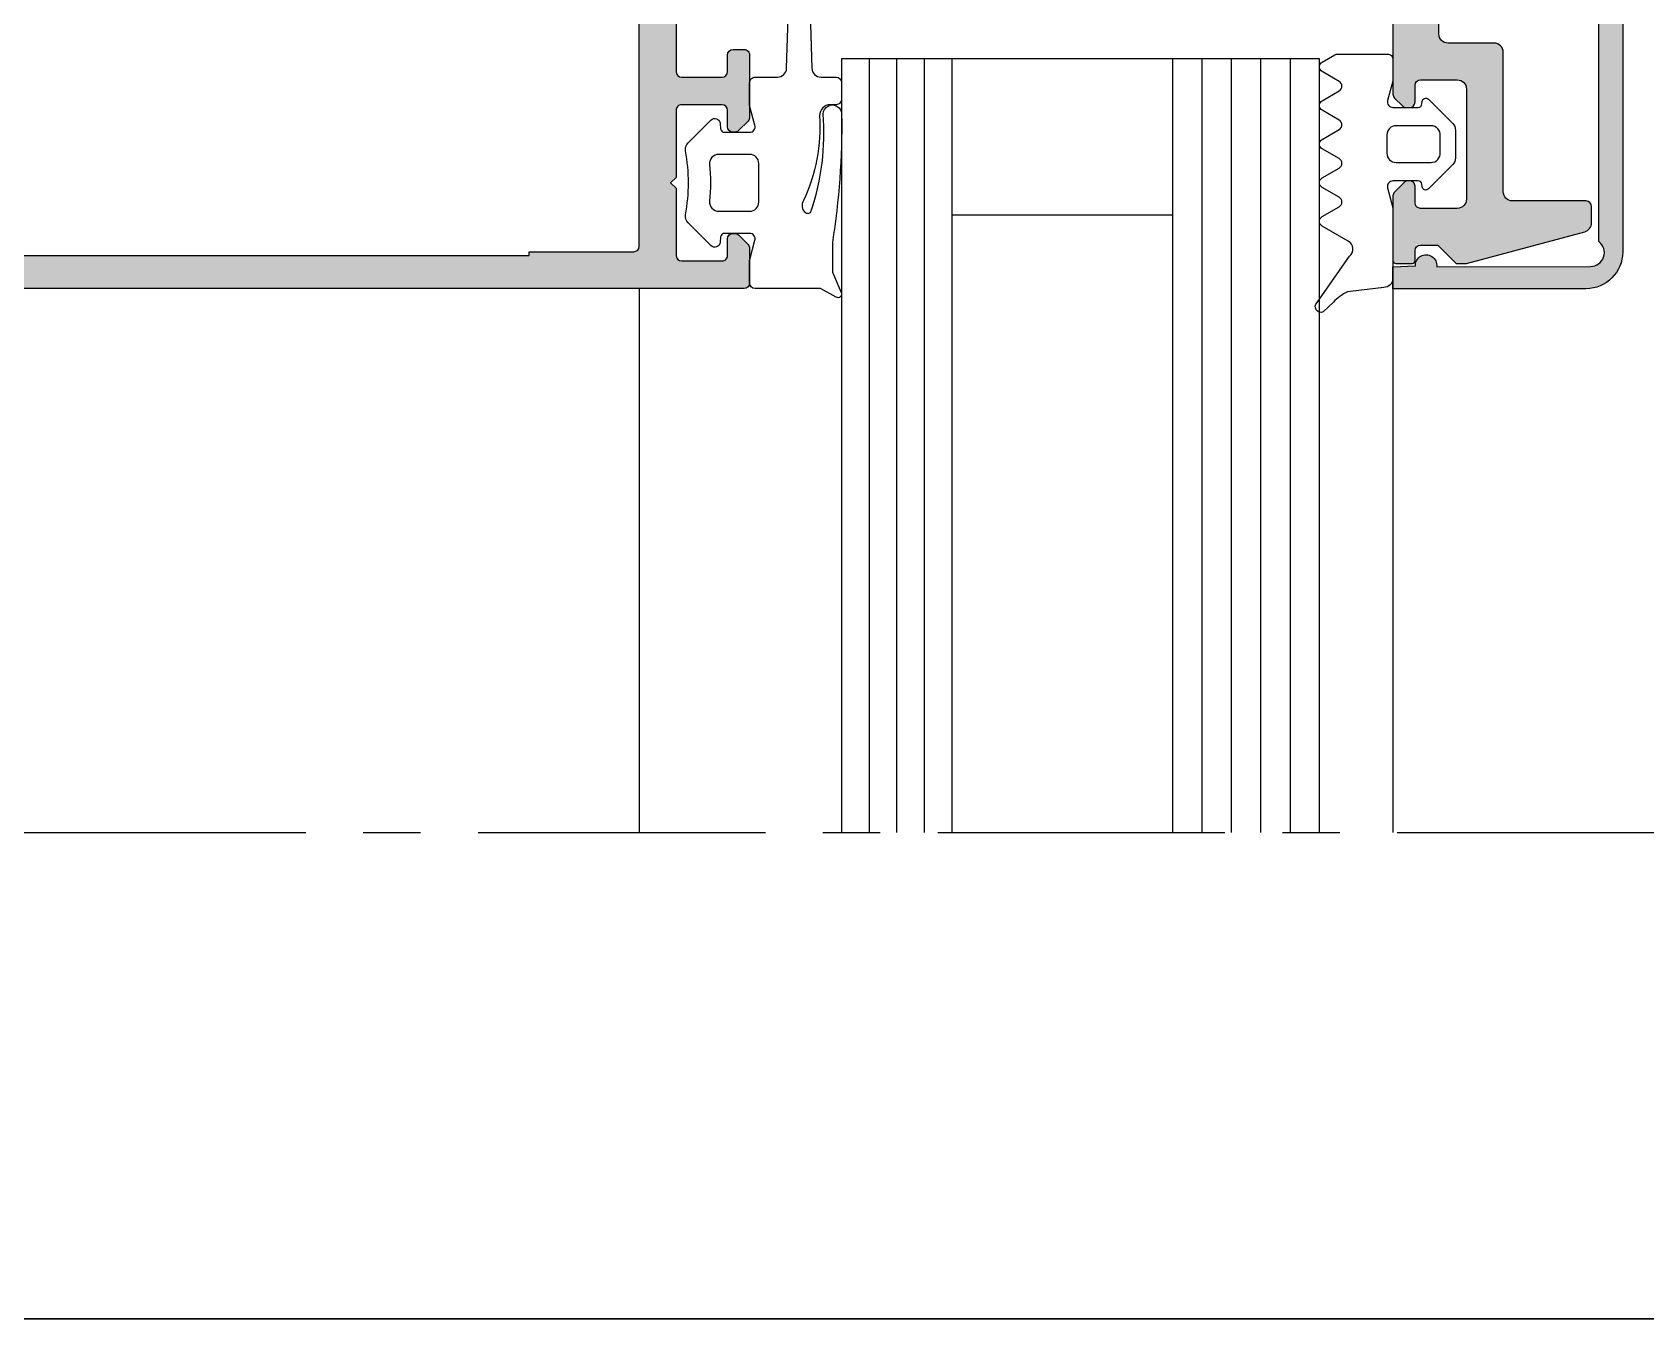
# Model space of a CAD drawing. Header units: millimetres. Extents: x -153 to 2280, y 0 to 724.
# Drawn here: x 347.97 to 391.85, y 397 to 431.99 of the extents above; entities that cross this region are included whole.
import ezdxf

# ---------------------------------------------------------------- set-up
doc = ezdxf.new("R2010")
doc.units = ezdxf.units.MM
doc.header["$LTSCALE"] = 0.025
doc.header["$MEASUREMENT"] = 0
doc.linetypes.add('CENTER', pattern=[2, 1.25, -0.25, 0.25, -0.25])
for name, color, linetype in [('ASSI', 1, 'CENTER'), ('FILL', 253, 'Continuous'), ('FINE', 7, 'Continuous'), ('GOMMA', 80, 'Continuous'), ('GROSSA', 8, 'Continuous'), ('MARCHIO', 7, 'Continuous'), ('QUOTE', 254, 'Continuous'), ('VETRO', 140, 'Continuous')]:
    doc.layers.add(name, color=color, linetype=linetype)

# ---------------------------------------------------------------- blocks, each defined once
blk = doc.blocks.new('k0855')
at = {"layer": 'GROSSA'}
blk.add_lwpolyline([(11.64999999999986, 0.8000000000004093, -0.4142135623730784), (11.14999999999986, 0.3000000000004093), (0.2999999999997272, 0.3000000000000682), (0, 0), (-0.3000000000001819, 0.3000000000000682), (-11.15000000000009, 0.2999999999997272, -0.4142135623731075), (-11.65000000000009, 0.7999999999997272), (-11.65000000000009, 3.300000000000637, 0.414213562373095), (-12.15000000000009, 3.800000000000637), (-19.75, 3.800000000000523, -0.414213562373095), (-20.25, 4.300000000000523), (-20.25, 8.300000000000523, 0.4142135623730795), (-20.55000000000018, 8.600000000000477), (-21.59774739507475, 8.600000000000477, 0.3394542588633896), (-21.88752514296152, 8.377645713531251), (-23.65000000000009, 1.800000000000523), (-23.65000000000009, 1.24487273393197), (-22.65000000000009, 0.2448727339319703), (-22.65000000000009, -0.6999999999995907, -0.4142135623731159), (-22.95000000000027, -0.9999999999995453), (-23.5, -0.9999999999995453, 0.414213562373109), (-23.65000000000009, -1.149999999999523), (-23.65000000000009, -2.049999999999272, 0.4142135623730534), (-23.5, -2.19999999999925), (-19.97426406871182, -2.199999999999363, 0.1989123673796788), (-19.76213203435577, -2.112132034355341), (-19.237867965644, -1.587867965643682, 0.1989123673796275), (-19.15000000000009, -1.37573593128775), (-19.15000000000009, -1.299999999999613, 0.4142135623731283), (-19.45000000000027, -0.9999999999995453), (-20.35000000000014, -0.9999999999995453, -0.414213562373095), (-20.65000000000009, -0.699999999999477), (-20.65000000000009, 1.300000000000637, -0.414213562373095), (-20.15000000000009, 1.800000000000637), (-14.15000000000009, 1.800000000000637, -0.414213562373095), (-13.65000000000009, 1.300000000000637), (-13.65000000000009, -0.699999999999477, -0.414213562373095), (-13.95000000000005, -0.9999999999995453), (-14.85000000000014, -0.9999999999995453, 0.414213562373095), (-15.15000000000009, -1.2999999999995), (-15.15000000000009, -1.475735931287431, 0.1989123673796724), (-15.06213203435618, -1.687867965643477), (-14.63786796564318, -2.112132034356478, 0.1989123673796574), (-14.42573593128691, -2.200000000000387), (14.42573593128782, -2.199999999999363, 0.1989123673796421), (14.63786796564386, -2.112132034355341), (15.06213203435573, -1.687867965643477, 0.1989123673796492), (15.14999999999964, -1.475735931287431), (15.14999999999964, -1.2999999999995, 0.4142135623731088), (14.84999999999991, -0.9999999999995453), (13.94999999999982, -0.9999999999995453, -0.414213562373095), (13.64999999999986, -0.699999999999477), (13.64999999999986, 1.300000000000637, -0.414213562373095), (14.14999999999986, 1.800000000000637), (20.13763493782221, 1.800000000000637, -0.414213562373095), (20.63763493782221, 1.300000000000637), (20.63763493782221, -0.699999999999477, -0.414213562373095), (20.33763493782226, -0.9999999999995453), (19.43763493782217, -0.9999999999995453, 0.4142135623731283), (19.13763493782221, -1.299999999999613), (19.13763493782221, -1.37573593128775, 0.198912367379612), (19.22550290346635, -1.587867965643682), (19.74976697217789, -2.112132034355341, 0.1989123673796789), (19.96189900653394, -2.199999999999363), (23.48763493782212, -2.19999999999925, 0.4142135623730674), (23.63763493782221, -2.049999999999272), (23.63763493782221, -1.149999999999523, 0.4142135623731507), (23.48763493782235, -0.9999999999995453), (22.93763493782217, -0.9999999999995453, -0.414213562373095), (22.63763493782221, -0.6999999999995907), (22.63763493782221, 0.2448727339319703), (23.63763493782221, 1.24487273393197), (23.63763493782221, 1.800000000000523), (21.91487984844571, 8.229409522551805, 0.3394542588633856), (21.43191693530116, 8.600000000000477), (20.53763493782208, 8.600000000000477, 0.4142135623730811), (20.23763493782235, 8.300000000000523), (20.23763493782212, 4.300000000000523, -0.414213562373095), (19.73763493782212, 3.800000000000523), (12.14999999999986, 3.800000000000637, 0.414213562373095), (11.64999999999986, 3.300000000000637)], format="xyb", close=True, dxfattribs=at)

msp = doc.modelspace()

# ---------------------------------------------------------------- hatches: boundary and pattern name
at = {"layer": 'FILL'}
h = msp.add_hatch(color=256, dxfattribs=at)
edge = h.paths.add_edge_path()
edge.add_arc((374.3261875580535, 440.1164041802409), 0.154869648702657, 1.8557980822254194, 88.26417584623982, ccw=False)
edge.add_line((374.4809759771164, 440.1214194981079), (374.4809759771163, 439.5335515324644))
edge.add_arc((374.3309759771161, 439.5335515324644), 0.150000000000162, 315.0000000000269, 359.99999999998914, ccw=False)
edge.add_line((374.4370419942943, 439.4274855152863), (374.1749099599384, 439.1653534809303))
edge.add_arc((374.0528509771163, 439.2874124637524), 0.1726174689163757, 185.3160638226741, 315.0000000000075, ccw=False)
edge.add_line((373.8809759771163, 439.2714194981083), (373.8809759771163, 439.5214194981083))
edge.add_arc((373.7309759771164, 439.5214194981085), 0.1499999999999888, 359.9999999999783, 449.9999999999956)
edge.add_line((373.7309759771164, 439.6714194981084), (373.2465313270629, 439.6714194981084))
edge.add_arc((373.2465313270629, 439.5214194981084), 0.1500000000000057, 90.00000000000881, 150.0000000000181)
edge.add_line((373.1166275164952, 439.5964194981084), (372.5104097338461, 438.5464194981084))
edge.add_line((372.5104097338461, 438.5464194981084), (372.3805059232785, 438.4714194981084))
edge.add_line((372.3805059232784, 438.4714194981084), (372.3330512953324, 438.4714194981084))
edge.add_line((372.3330512953324, 438.4714194981084), (372.1830512953325, 438.6214194981084))
edge.add_line((372.1830512953325, 438.6214194981085), (372.0330512953324, 438.4714194981084))
edge.add_line((372.0330512953324, 438.4714194981084), (371.5359759771164, 438.4714194981084))
edge.add_line((371.5359759771164, 438.4714194981084), (371.3859759771165, 438.6214194981084))
edge.add_line((371.3859759771165, 438.6214194981085), (371.2359759771164, 438.4714194981084))
edge.add_line((371.2359759771164, 438.4714194981084), (370.7409759771164, 438.4714194981084))
edge.add_line((370.7409759771164, 438.4714194981084), (370.5909759771163, 438.6214194981084))
edge.add_line((370.5909759771164, 438.6214194981085), (370.4409759771164, 438.4714194981084))
edge.add_line((370.4409759771164, 438.4714194981084), (369.9459759771164, 438.4714194981084))
edge.add_line((369.9459759771164, 438.4714194981084), (369.7959759771164, 438.6214194981084))
edge.add_line((369.7959759771164, 438.6214194981084), (369.6459759771164, 438.4714194981084))
edge.add_line((369.6459759771163, 438.4714194981084), (369.1509759771163, 438.4714194981084))
edge.add_line((369.1509759771163, 438.4714194981084), (369.0009759771164, 438.6214194981084))
edge.add_line((369.0009759771164, 438.6214194981085), (368.8509759771163, 438.4714194981084))
edge.add_line((368.8509759771164, 438.4714194981084), (368.3559759771164, 438.4714194981084))
edge.add_line((368.3559759771164, 438.4714194981084), (368.2059759771164, 438.6214194981084))
edge.add_line((368.2059759771164, 438.6214194981085), (368.0559759771164, 438.4714194981084))
edge.add_line((368.0559759771164, 438.4714194981084), (367.5609759771164, 438.4714194981084))
edge.add_line((367.5609759771164, 438.4714194981084), (367.4109759771164, 438.6214194981084))
edge.add_line((367.4109759771163, 438.6214194981084), (367.2609759771163, 438.4714194981084))
edge.add_line((367.2609759771163, 438.4714194981084), (366.7659759771163, 438.4714194981084))
edge.add_line((366.7659759771163, 438.4714194981084), (366.6159759771163, 438.6214194981084))
edge.add_line((366.6159759771164, 438.6214194981085), (366.4653537566511, 438.4707972776432))
edge.add_arc((366.4312706388536, 437.5211083878758), 0.9503002926792825, 87.94461000808217, 272.0553899919109)
edge.add_line((366.465353756651, 436.5714194981084), (366.8634759771164, 436.5714194981084))
edge.add_line((366.8634759771163, 436.5714194981084), (367.0134759771163, 436.4214194981084))
edge.add_line((367.0134759771164, 436.4214194981084), (367.1634759771164, 436.5714194981084))
edge.add_line((367.1634759771164, 436.5714194981084), (367.6584759771164, 436.5714194981084))
edge.add_line((367.6584759771164, 436.5714194981084), (367.8084759771164, 436.4214194981084))
edge.add_line((367.8084759771164, 436.4214194981084), (367.9584759771164, 436.5714194981084))
edge.add_line((367.9584759771163, 436.5714194981084), (368.4534759771163, 436.5714194981084))
edge.add_line((368.4534759771163, 436.5714194981084), (368.6034759771163, 436.4214194981084))
edge.add_line((368.6034759771163, 436.4214194981084), (368.7534759771164, 436.5714194981084))
edge.add_line((368.7534759771164, 436.5714194981084), (369.2484759771164, 436.5714194981084))
edge.add_line((369.2484759771164, 436.5714194981084), (369.3984759771164, 436.4214194981084))
edge.add_line((369.3984759771164, 436.4214194981084), (369.5484759771164, 436.5714194981084))
edge.add_line((369.5484759771164, 436.5714194981084), (370.0434759771163, 436.5714194981084))
edge.add_line((370.0434759771164, 436.5714194981084), (370.1934759771163, 436.4214194981084))
edge.add_line((370.1934759771163, 436.4214194981083), (370.3434759771164, 436.5714194981084))
edge.add_line((370.3434759771164, 436.5714194981084), (370.8384759771164, 436.5714194981084))
edge.add_line((370.8384759771164, 436.5714194981084), (370.9884759771164, 436.4214194981084))
edge.add_line((370.9884759771163, 436.4214194981084), (371.1384759771163, 436.5714194981084))
edge.add_line((371.1384759771164, 436.5714194981084), (371.6334759771164, 436.5714194981084))
edge.add_line((371.6334759771164, 436.5714194981084), (371.7834759771165, 436.4214194981084))
edge.add_line((371.7834759771165, 436.4214194981083), (371.9334759771164, 436.5714194981084))
edge.add_line((371.9334759771164, 436.5714194981084), (372.3805059232784, 436.5714194981084))
edge.add_arc((372.3805059232785, 436.4214194981084), 0.1500000000000057, 30.00000000003098, 90.00000000001421, ccw=False)
edge.add_line((372.5104097338461, 436.4964194981085), (373.1166275164953, 435.4464194981084))
edge.add_arc((373.2465313270628, 435.5214194981083), 0.1499999999998684, 209.9999999999989, 270.0000000000441)
edge.add_line((373.2465313270629, 435.3714194981085), (373.7309759771164, 435.3714194981085))
edge.add_arc((373.7309759771163, 435.5214194981085), 0.1500000000000057, 270.0000000000109, 360.0000000000109)
edge.add_line((373.8809759771163, 435.5214194981085), (373.8809759771163, 435.7714194981085))
edge.add_arc((374.0533309661686, 435.7540963694433), 0.1732233616980194, 45.42337010285712, 174.2605660744401, ccw=False)
edge.add_line((374.1749099599384, 435.8774855152865), (374.4370419942943, 435.6153534809305))
edge.add_arc((374.3309759771162, 435.5092874637525), 0.1500000000001247, 2.1714186004828662e-11, 44.99999999997442, ccw=False)
edge.add_line((374.4809759771163, 435.5092874637526), (374.4809759771163, 434.9214194981085))
edge.add_arc((374.3306645558251, 434.9214194981201), 0.1503114212912022, 270.1165613831408, 359.99999999556894, ccw=False)
edge.add_line((374.3309703461509, 434.7711083878759), (372.1292825096872, 434.771108387876))
edge.add_arc((372.1292825096872, 434.921108387876), 0.1499999999999773, 180, 270.00000000000273, ccw=False)
edge.add_arc((371.8292825096872, 434.9211083878758), 0.1500000000000341, 2.171258662545267e-11, 90.0000000000217)
edge.add_line((371.8292825096871, 435.0711083878759), (370.4292825096871, 435.0711083878759))
edge.add_arc((370.4292825096871, 434.921108387876), 0.1499999999999773, 90, 180)
edge.add_arc((370.1292825096872, 434.921108387876), 0.1499999999999702, -90.00000000000267, 0, ccw=False)
edge.add_line((370.1292825096872, 434.771108387876), (368.7292825096871, 434.771108387876))
edge.add_arc((368.7292825096871, 434.921108387876), 0.1499999999999773, 180, 269.99999999999727, ccw=False)
edge.add_arc((368.4292825096871, 434.921108387876), 0.1499999999999773, 0, 90)
edge.add_line((368.4292825096871, 435.0711083878759), (367.0309703461742, 435.0711083878759))
edge.add_arc((367.0309703461742, 434.921108387876), 0.1499999999999773, 90, 180)
edge.add_arc((366.7309703461742, 434.921108387876), 0.1499999999999844, -89.99999999999733, 0, ccw=False)
edge.add_line((366.7309703461742, 434.771108387876), (365.6309703461741, 434.771108387876))
edge.add_arc((365.6309703461741, 434.621108387876), 0.1499999999999773, 89.99999999999865, 180)
edge.add_line((365.4809703461741, 434.621108387876), (365.4809703461741, 430.9211083878758))
edge.add_arc((365.6309703461741, 430.9211083878758), 0.1499999999999702, 180, 270.0000000000027)
edge.add_line((365.6309703461741, 430.7711083878759), (366.7309703461742, 430.7711083878759))
edge.add_arc((366.7309703461742, 430.9211083878758), 0.1500000000000057, 270.0000000000081, 359.9999999999891)
edge.add_line((366.8809703461742, 430.9211083878758), (366.8809703461742, 431.3711083878759))
edge.add_arc((367.0309703461742, 431.3711083878759), 0.1499999999999844, 90.00000000000279, 180, ccw=False)
edge.add_line((367.0309703461742, 431.5211083878759), (367.3309703461741, 431.521108387876))
edge.add_arc((367.3309703461741, 431.3711083878759), 0.1500000000000057, -3.26281224261038e-11, 89.99999999998653, ccw=False)
edge.add_line((367.4809703461741, 431.3711083878759), (367.4809703461741, 429.6832404222318))
edge.add_arc((367.330970346174, 429.6832404222318), 0.1500000000000838, 314.9999999999827, 359.9999999999783, ccw=False)
edge.add_line((367.437036363352, 429.5771744050538), (367.1749043289961, 429.3150423706979))
edge.add_arc((367.0688383118181, 429.4211083878758), 0.1499999999999495, 270.00000000003934, 315.0000000000355, ccw=False)
edge.add_line((367.0688383118182, 429.2711083878759), (367.0309703461742, 429.2711083878759))
edge.add_arc((367.0309703461742, 429.4211083878758), 0.1499999999999773, 180, 270.00000000000273, ccw=False)
edge.add_line((366.8809703461742, 429.4211083878758), (366.8809703461742, 429.8711083878759))
edge.add_arc((366.7309703461742, 429.8711083878758), 0.1500000000000412, 2.171258662545164e-11, 90.00000000001899)
edge.add_line((366.7309703461741, 430.0211083878759), (365.6309703461741, 430.021108387876))
edge.add_arc((365.6309703461741, 429.8711083878759), 0.1500000000000341, 90.00000000001629, 180.0000000000217)
edge.add_line((365.4809703461741, 429.8711083878759), (365.4809703461741, 428.0453211909951))
edge.add_line((365.4809703461741, 428.0453211909951), (365.3309703461741, 427.8961083878759))
edge.add_line((365.3309703461741, 427.8961083878759), (365.4809703461741, 427.7468955847568))
edge.add_line((365.4809703461741, 427.7468955847568), (365.4809703461741, 425.9211083878758))
edge.add_arc((365.6309703461741, 425.9211083878758), 0.1499999999999631, 180, 270.0000000000054)
edge.add_line((365.6309703461741, 425.7711083878759), (366.7309703461741, 425.7711083878759))
edge.add_arc((366.7309703461742, 425.9211083878758), 0.1500000000000341, 269.9999999999729, 359.9999999999783)
edge.add_line((366.8809703461742, 425.9211083878758), (366.8809703461741, 426.3711083878759))
edge.add_arc((367.0309703461742, 426.3711083878758), 0.1500000000000412, 89.99999999998101, 179.9999999999783, ccw=False)
edge.add_line((367.0309703461742, 426.5211083878759), (367.0688383118182, 426.5211083878759))
edge.add_arc((367.0688383118182, 426.3711083878759), 0.1499999999999204, 44.999999999959186, 89.99999999996407, ccw=False)
edge.add_line((367.1749043289961, 426.4771744050538), (367.437036363352, 426.2150423706979))
edge.add_arc((367.330970346174, 426.1089763535198), 0.1500000000000964, 2.1714186004828662e-11, 45.000000000015916, ccw=False)
edge.add_line((367.4809703461741, 426.1089763535199), (367.4809703461741, 425.1711083878758))
edge.add_arc((367.3309703461741, 425.1711083878758), 0.1499999999999702, -90.00000000000267, 0, ccw=False)
edge.add_line((367.3309703461741, 425.0211083878759), (312.9809703461741, 425.0211083878759))
edge.add_arc((312.9809703461741, 425.5211083878759), 0.5, 180, 270, ccw=False)
edge.add_line((312.4809703461741, 425.5211083878759), (312.4809703461741, 449.5211083878759))
edge.add_arc((312.9809703461741, 449.5211083878759), 0.5, 90, 180, ccw=False)
edge.add_line((312.9809703461741, 450.0211083878759), (367.3309703461741, 450.0211083878759))
edge.add_arc((367.3309703461741, 449.8711083878759), 0.1499999999999773, 0, 90.00000000000279, ccw=False)
edge.add_line((367.4809703461741, 449.8711083878759), (367.4809703461741, 448.9332404222318))
edge.add_arc((367.3309703461742, 448.9332404222318), 0.149999999999892, -44.999999999984595, 1.0913936421275139e-11, ccw=False)
edge.add_line((367.4370363633521, 448.8271744050539), (367.1749043289961, 448.5650423706979))
edge.add_arc((367.0688383118182, 448.6711083878757), 0.1499999999999231, 270.0000000000359, 315.00000000004076, ccw=False)
edge.add_line((367.0688383118182, 448.5211083878759), (367.0309703461742, 448.5211083878759))
edge.add_arc((367.0309703461742, 448.6711083878758), 0.1499999999999773, 180, 270.0000000000054, ccw=False)
edge.add_line((366.8809703461742, 448.6711083878758), (366.8809703461742, 449.1211083878759))
edge.add_arc((366.7309703461742, 449.1211083878758), 0.150000000000027, 2.17125866254537e-11, 90.00000000002443)
edge.add_line((366.7309703461741, 449.2711083878759), (365.6309703461741, 449.2711083878759))
edge.add_arc((365.6309703461741, 449.1211083878759), 0.1499999999999773, 89.99999999999457, 180)
edge.add_line((365.4809703461741, 449.1211083878759), (365.4809703461741, 447.2953211909951))
edge.add_line((365.4809703461741, 447.2953211909951), (365.3309703461741, 447.1461083878759))
edge.add_line((365.3309703461741, 447.1461083878759), (365.4809703461741, 446.9968955847567))
edge.add_line((365.4809703461741, 446.9968955847567), (365.4809703461741, 445.1711083878758))
edge.add_arc((365.6309703461741, 445.1711083878758), 0.1499999999999631, 180, 270.0000000000054)
edge.add_line((365.6309703461741, 445.0211083878759), (366.7309703461741, 445.021108387876))
edge.add_arc((366.7309703461742, 445.171108387876), 0.1500000000000341, 269.999999999981, 359.9999999999783)
edge.add_line((366.8809703461742, 445.171108387876), (366.8809703461742, 445.6211083878759))
edge.add_arc((367.0309703461742, 445.6211083878759), 0.1499999999999631, 89.9999999999946, 180, ccw=False)
edge.add_line((367.0309703461742, 445.7711083878759), (367.0688383118182, 445.7711083878759))
edge.add_arc((367.0688383118183, 445.6211083878759), 0.149999999999892, 45.000000000017224, 90.00000000001359, ccw=False)
edge.add_line((367.1749043289961, 445.7271744050539), (367.4370363633521, 445.465042370698))
edge.add_arc((367.3309703461741, 445.3589763535201), 0.1499999999999897, -4.3428372009657323e-11, 44.99999999996447, ccw=False)
edge.add_line((367.4809703461741, 445.35897635352), (367.4809703461741, 443.6711083878758))
edge.add_arc((367.3309703461741, 443.6711083878758), 0.1499999999999702, -90.00000000000267, 0, ccw=False)
edge.add_line((367.3309703461741, 443.5211083878759), (367.0309703461741, 443.521108387876))
edge.add_arc((367.0309703461741, 443.6711083878758), 0.1499999999999204, 180.0000000000217, 270.00000000002166, ccw=False)
edge.add_line((366.8809703461741, 443.6711083878758), (366.8809703461741, 444.121108387876))
edge.add_arc((366.7309703461741, 444.121108387876), 0.1499999999999702, 0, 90.00000000000271)
edge.add_line((366.7309703461741, 444.271108387876), (365.6309703461741, 444.271108387876))
edge.add_arc((365.6309703461741, 444.121108387876), 0.1499999999999773, 89.99999999999729, 180)
edge.add_line((365.4809703461741, 444.121108387876), (365.4809703461741, 440.4211083878758))
edge.add_arc((365.6309703461741, 440.4211083878758), 0.1499999999999808, 180, 269.9999999999987)
edge.add_line((365.6309703461741, 440.2711083878759), (366.7309703461742, 440.2711083878758))
edge.add_arc((366.7309703461742, 440.1211083878758), 0.1499999999999773, 0, 90.00000000000279, ccw=False)
edge.add_arc((367.0309703461742, 440.1211083878758), 0.1499999999999773, 180, 270)
edge.add_line((367.0309703461742, 439.9711083878758), (368.4292825096871, 439.9711083878758))
edge.add_arc((368.4292825096871, 440.1211083878758), 0.1499999999999773, 270.0000000000027, 360)
edge.add_arc((368.7292825096871, 440.1211083878758), 0.1499999999999773, 90, 180, ccw=False)
edge.add_line((368.7292825096871, 440.2711083878758), (370.1292825096872, 440.2711083878758))
edge.add_arc((370.1292825096872, 440.1211083878758), 0.1499999999999773, 0, 90.00000000000279, ccw=False)
edge.add_arc((370.4292825096871, 440.1211083878758), 0.1499999999999773, 180, 270)
edge.add_line((370.4292825096871, 439.9711083878758), (371.8292825096871, 439.9711083878758))
edge.add_arc((371.8292825096872, 440.1211083878758), 0.1500000000000341, 269.999999999981, 359.9999999999783)
edge.add_arc((372.1292825096872, 440.1211083878758), 0.1499999999999702, 89.99999999999733, 180, ccw=False)
edge.add_line((372.1292825096872, 440.2711083878758), (374.3308787474877, 440.2711083878758))
edge.add_line((374.3308787474878, 440.2711083878758), (374.3308787474896, 440.2712027617297))
edge = h.paths.add_edge_path(flags=16)
edge.add_line((313.6309703461741, 426.0211083878759), (315.0809703461741, 426.0211083878759))
edge.add_arc((315.0809703461741, 426.1711083878758), 0.1499999999999773, 270.0000000000054, 360)
edge.add_line((315.230970346174, 426.1711083878758), (315.230970346174, 427.3711083878758))
edge.add_arc((315.3809703461741, 427.3711083878759), 0.1500000000000199, 89.9999999999946, 180, ccw=False)
edge.add_line((315.3809703461741, 427.5211083878759), (315.8309703461741, 427.5211083878759))
edge.add_arc((315.8309703461741, 427.3711083878759), 0.1500000000000341, 0, 90.0000000000054, ccw=False)
edge.add_line((315.9809703461741, 427.3711083878759), (315.9809703461741, 426.1711083878759))
edge.add_arc((316.1309703461741, 426.1711083878758), 0.1500000000000341, 180, 270)
edge.add_line((316.1309703461741, 426.0211083878759), (318.9809703461741, 426.0211083878759))
edge.add_line((318.9809703461741, 426.0211083878759), (318.9809703461741, 425.9211083878758))
edge.add_line((318.9809703461741, 425.9211083878758), (338.7309703461742, 425.9211083878758))
edge.add_line((338.7309703461742, 425.9211083878758), (338.7309703461741, 426.0211083878758))
edge.add_line((338.7309703461741, 426.0211083878759), (341.7309703461741, 426.0211083878758))
edge.add_line((341.7309703461741, 426.0211083878758), (341.7309703461741, 425.9211083878758))
edge.add_line((341.7309703461741, 425.9211083878758), (361.4809703461741, 425.9211083878758))
edge.add_line((361.4809703461741, 425.9211083878758), (361.4809703461742, 426.0211083878759))
edge.add_line((361.4809703461742, 426.0211083878759), (364.3309703461741, 426.0211083878759))
edge.add_arc((364.3309703461741, 426.1711083878758), 0.1499999999999773, 270, 360)
edge.add_line((364.4809703461741, 426.1711083878758), (364.4809703461742, 448.8711083878759))
edge.add_arc((364.3309703461741, 448.8711083878758), 0.1500000000000057, 1.085629331272839e-11, 90.00000000001086)
edge.add_line((364.3309703461741, 449.0211083878759), (361.4809703461742, 449.0211083878759))
edge.add_line((361.4809703461742, 449.0211083878759), (361.4809703461741, 449.1211083878759))
edge.add_line((361.4809703461741, 449.1211083878759), (341.7309703461741, 449.1211083878759))
edge.add_line((341.7309703461741, 449.1211083878759), (341.7309703461741, 449.0211083878759))
edge.add_line((341.7309703461741, 449.0211083878759), (338.7309703461741, 449.0211083878758))
edge.add_line((338.7309703461741, 449.0211083878759), (338.7309703461742, 449.1211083878759))
edge.add_line((338.7309703461742, 449.1211083878759), (318.9809703461741, 449.1211083878759))
edge.add_line((318.9809703461741, 449.1211083878759), (318.9809703461741, 449.0211083878759))
edge.add_line((318.9809703461741, 449.0211083878759), (316.1309703461741, 449.0211083878759))
edge.add_arc((316.1309703461741, 448.8711083878758), 0.1500000000000057, 89.99999999998914, 179.9999999999891)
edge.add_line((315.9809703461741, 448.8711083878759), (315.9809703461741, 447.6711083878758))
edge.add_arc((315.8309703461741, 447.6711083878758), 0.1499999999999915, -89.99999999999471, 1.0913936421275139e-11, ccw=False)
edge.add_line((315.8309703461741, 447.5211083878758), (315.3809703461741, 447.5211083878758))
edge.add_arc((315.3809703461741, 447.6711083878758), 0.1499999999999773, 180, 270.0000000000054, ccw=False)
edge.add_line((315.2309703461742, 447.6711083878758), (315.2309703461741, 448.8711083878758))
edge.add_arc((315.0809703461741, 448.8711083878758), 0.1499999999999915, 1.085629331272942e-11, 90.00000000000541)
edge.add_line((315.0809703461741, 449.0211083878758), (313.6309703461741, 449.0211083878758))
edge.add_arc((313.6309703461741, 448.8711083878758), 0.1500000000000057, 90.00000000000541, 180.0000000000109)
edge.add_line((313.4809703461742, 448.8711083878758), (313.4809703461741, 426.1711083878758))
edge.add_arc((313.6309703461741, 426.1711083878758), 0.1500000000000057, 179.9999999999891, 269.9999999999891)
h = msp.add_hatch(color=256, dxfattribs=at)
edge = h.paths.add_edge_path()
edge.add_line((386.1690724555609, 425.6153106984879), (390.3534133657215, 425.621154630606))
edge.add_arc((390.35341336572, 425.9961546306052), 0.3749999999991829, 270.0000000002215, 413.1301023539112)
edge.add_line((390.5784133657208, 426.2961546306036), (390.5784133657235, 448.7461546306064))
edge.add_arc((390.3534133657215, 449.0461546306047), 0.3749999999998579, 306.8698976462392, 449.9999999999956)
edge.add_line((390.3534133657215, 449.4211546306046), (386.1690693460057, 449.4237125166837))
edge.add_arc((385.8792729418396, 449.3918996958914), 0.291537324256046, -182.0693384539976, 6.264642903002596, ccw=False)
edge.add_line((385.5879257406237, 449.4024267932153), (384.9798598674986, 449.4243977220556))
edge.add_line((384.9798598674986, 449.4243977220556), (384.9798598674986, 450.0240014368007))
edge.add_line((384.9798598674986, 450.0240014368007), (390.228182514065, 450.0252718879837))
edge.add_arc((390.2284133657215, 449.02527191463), 0.9999999999999961, 7.958078640513122e-13, 90.01322682572908, ccw=False)
edge.add_line((391.2284133657215, 449.02527191463), (391.2284133657215, 426.0169448611222))
edge.add_arc((390.2284133657215, 426.0169448611222), 1.000000000000057, 270.02918408584475, 359.9999999999994, ccw=False)
edge.add_line((390.2289227240866, 425.0169449908452), (384.9798638100401, 425.0141414520313))
edge.add_line((384.9798638100401, 425.0141414520313), (384.9798638100401, 425.6137452285815))
edge.add_line((384.9798638100401, 425.6137452285815), (385.5879132534816, 425.6361662478295))
edge.add_arc((385.8792525826187, 425.6469090003749), 0.2915373242560029, -6.222231991425986, 182.1117493655711, ccw=False)
h = msp.add_hatch(color=256, dxfattribs=at)
edge = h.paths.add_edge_path()
edge.add_arc((386.4798598674987, 431.9461083878762), 0.2500000000000071, 180.0000000000016, 270, ccw=False)
edge.add_line((386.2298598674987, 431.9461083878762), (386.2298598674985, 437.3711083878762))
edge.add_line((386.2298598674985, 437.3711083878762), (386.0798598674985, 437.5211083878761))
edge.add_line((386.0798598674985, 437.5211083878761), (386.2298598674985, 437.6711083878762))
edge.add_line((386.2298598674985, 437.6711083878762), (386.2298598674984, 443.0961083878761))
edge.add_arc((386.4798598674984, 443.0961083878761), 0.25, 90, 180.0000000000016, ccw=False)
edge.add_line((386.4798598674984, 443.3461083878761), (387.7298598674988, 443.3461083878761))
edge.add_arc((387.7298598674988, 443.5961083878761), 0.25, 270, 360)
edge.add_line((387.9798598674988, 443.5961083878761), (387.9798598674988, 447.3961083878761))
edge.add_arc((388.2298598674988, 447.3961083878761), 0.25, 90, 180, ccw=False)
edge.add_line((388.2298598674988, 447.6461083878761), (390.2298598674988, 447.6461083878761))
edge.add_arc((390.2298598674987, 447.7961083878761), 0.1500000000000412, 270.0000000000217, 360.000000000019)
edge.add_line((390.3798598674987, 447.7961083878762), (390.3798598674987, 448.3199820854135))
edge.add_arc((390.2298598674987, 448.3199820854135), 0.1500000000000057, 359.9999999999918, 434.9999999999952)
edge.add_line((390.2686827242641, 448.4648709593569), (386.9798598674988, 449.3461083878761))
edge.add_line((386.9798598674988, 449.3461083878761), (386.7022962344645, 449.3461083878761))
edge.add_line((386.7022962344645, 449.3461083878761), (386.2022962344645, 448.8461083878761))
edge.add_line((386.2022962344645, 448.8461083878761), (385.7298598674987, 448.8461083878761))
edge.add_arc((385.7298598674988, 448.9961083878762), 0.150000000000027, 179.9999999999756, 269.9999999999783, ccw=False)
edge.add_line((385.5798598674987, 448.9961083878762), (385.5798598674987, 449.2711083878761))
edge.add_arc((385.5048598674987, 449.2711083878761), 0.07500000000001705, 359.9999999999783, 449.9999999999783)
edge.add_line((385.5048598674987, 449.3461083878761), (385.0548598674989, 449.3461083878761))
edge.add_arc((385.0548598674989, 449.2711083878761), 0.07500000000002416, 90.0000000000217, 180.0000000000163)
edge.add_line((384.9798598674989, 449.2711083878761), (384.9798598674988, 447.508240422232))
edge.add_arc((385.1298598674989, 447.5082404222319), 0.1500000000000341, 179.9999999999864, 224.9999999999904)
edge.add_line((385.0237938503208, 447.402174405054), (385.2859258846767, 447.1400423706981))
edge.add_arc((385.3919919018546, 447.2461083878761), 0.1499999999999721, 225.0000000000288, 270.0000000000217)
edge.add_line((385.3919919018546, 447.0961083878761), (385.4298598674987, 447.0961083878761))
edge.add_arc((385.4298598674986, 447.2461083878762), 0.1500000000000554, 270.0000000000109, 360.0000000000136)
edge.add_line((385.5798598674987, 447.2461083878762), (385.5798598674987, 447.6961083878762))
edge.add_arc((385.7298598674987, 447.6961083878762), 0.1500000000000057, 89.99999999998909, 179.9999999999891, ccw=False)
edge.add_line((385.7298598674988, 447.8461083878761), (386.7298598674988, 447.8461083878761))
edge.add_arc((386.7298598674988, 447.5961083878761), 0.25, 0, 90, ccw=False)
edge.add_line((386.9798598674988, 447.5961083878761), (386.9798598674988, 444.5961083878761))
edge.add_arc((386.7298598674988, 444.5961083878761), 0.25, -90, 0, ccw=False)
edge.add_line((386.7298598674988, 444.3461083878761), (385.7298598674988, 444.3461083878761))
edge.add_arc((385.7298598674987, 444.4961083878761), 0.1500000000000057, 180.0000000000109, 270.00000000001086, ccw=False)
edge.add_line((385.5798598674987, 444.4961083878761), (385.5798598674987, 444.9461083878762))
edge.add_arc((385.4298598674987, 444.9461083878762), 0.1499999999999773, 0, 90)
edge.add_line((385.4298598674987, 445.0961083878761), (385.3419919018548, 445.0961083878761))
edge.add_arc((385.3419919018547, 444.9461083878762), 0.1500000000000057, 89.99999999995657, 134.9999999999616)
edge.add_line((385.2359258846768, 445.0521744050542), (385.0237938503203, 444.8400423706977))
edge.add_arc((385.1298598674985, 444.7339763535197), 0.1500000000001479, 135.0000000000576, 180.0000000000597)
edge.add_line((384.9798598674983, 444.7339763535196), (384.9798598674988, 430.3082404222322))
edge.add_arc((385.1298598674989, 430.3082404222322), 0.1500000000000625, 179.9999999999919, 224.9999999999866)
edge.add_line((385.0237938503208, 430.2021744050542), (385.2359258846768, 429.9900423706982))
edge.add_arc((385.3419919018547, 430.0961083878763), 0.1500000000000324, 225.0000000000365, 270.0000000000326)
edge.add_line((385.3419919018548, 429.9461083878763), (385.4298598674987, 429.9461083878763))
edge.add_arc((385.4298598674988, 430.0961083878762), 0.1499999999999204, 269.9999999999783, 359.9999999999783)
edge.add_line((385.5798598674987, 430.0961083878761), (385.5798598674987, 430.5461083878762))
edge.add_arc((385.7298598674987, 430.5461083878762), 0.1500000000000057, 89.99999999998909, 179.9999999999891, ccw=False)
edge.add_line((385.7298598674988, 430.6961083878762), (386.7298598674988, 430.6961083878762))
edge.add_arc((386.7298598674988, 430.4461083878762), 0.25, 0, 90, ccw=False)
edge.add_line((386.9798598674988, 430.4461083878762), (386.9798598674988, 427.452290918965))
edge.add_arc((386.7298598674988, 427.452290918965), 0.25, -90, 0, ccw=False)
edge.add_line((386.7298598674988, 427.202290918965), (385.7298598674988, 427.202290918965))
edge.add_arc((385.7298598674987, 427.352290918965), 0.1500000000000057, 180.0000000000109, 270.00000000001086, ccw=False)
edge.add_line((385.5798598674987, 427.352290918965), (385.5798598674987, 427.802290918965))
edge.add_arc((385.4298598674987, 427.802290918965), 0.1500000000000057, 8.142219984546294e-12, 90.00000000001086)
edge.add_line((385.4298598674987, 427.952290918965), (385.3919919018546, 427.952290918965))
edge.add_arc((385.3919919018547, 427.802290918965), 0.1500000000000377, 90.00000000003257, 135.0000000000221)
edge.add_line((385.2859258846767, 427.9083569361429), (385.0237938503208, 427.6462249017871))
edge.add_arc((385.1298598674989, 427.5401588846092), 0.1500000000000324, 135.0000000000096, 180.0000000000136)
edge.add_line((384.9798598674988, 427.5401588846091), (384.9798598674989, 425.777290918965))
edge.add_arc((385.0548598674989, 425.777290918965), 0.07500000000001705, 179.999999999981, 269.9999999999783)
edge.add_line((385.0548598674989, 425.702290918965), (385.5048598674987, 425.702290918965))
edge.add_arc((385.5048598674988, 425.7772909189649), 0.0749999999999531, 269.9999999999783, 359.9999999999837)
edge.add_line((385.5798598674987, 425.7772909189649), (385.5798598674987, 426.052290918965))
edge.add_arc((385.7298598674987, 426.052290918965), 0.1499999999999773, 90, 180, ccw=False)
edge.add_line((385.7298598674987, 426.202290918965), (386.2022962344645, 426.202290918965))
edge.add_line((386.2022962344645, 426.202290918965), (386.7022962344645, 425.702290918965))
edge.add_line((386.7022962344645, 425.702290918965), (386.9798598674988, 425.702290918965))
edge.add_line((386.9798598674988, 425.702290918965), (390.1945646287744, 426.5636684636532))
edge.add_arc((390.1298598674988, 426.8051499202255), 0.2499999999999802, 285.0000000000024, 360.0000000000065)
edge.add_line((390.3798598674987, 426.8051499202255), (390.3798598674987, 427.2522909189651))
edge.add_arc((390.2298598674988, 427.252290918965), 0.1499999999999204, 2.306962328956095e-11, 90.0000000000217)
edge.add_line((390.2298598674988, 427.4022909189649), (388.2298598674988, 427.402290918965))
edge.add_arc((388.2298598674988, 427.652290918965), 0.25, 180, 270, ccw=False)
edge.add_line((387.9798598674988, 427.652290918965), (387.9798598674988, 431.4461083878762))
edge.add_arc((387.7298598674988, 431.4461083878762), 0.25, 0, 90)
edge.add_line((387.7298598674988, 431.6961083878762), (386.4798598674987, 431.6961083878762))

# ---------------------------------------------------------------- linework, layer by layer
at = {"layer": 'ASSI', "ltscale": 250}
msp.add_line((310.0962552132354, 410.2280883683371), (393.668430425518, 410.2280883683371), dxfattribs=at)
at = {"layer": 'FINE'}
for p, q in [((384.9798598674989, 425.777290918965), (384.9798598674989, 410.2280883683371)), ((364.480970346174, 425.0211083878758), (364.480970346174, 410.2280883683371))]:
    msp.add_line(p, q, dxfattribs=at)
at = {"layer": 'GOMMA'}
msp.add_lwpolyline([(369.0808523657582, 434.0287879899848), (369.1735231347188, 431.0134287857667, 0.4052432957209562), (369.4234051543029, 430.7711083878757), (369.830970346174, 430.7711083878757, -0.4142135623730672), (369.9809703461741, 430.6211083878757), (369.980970346174, 430.1711083878757, -0.4142135623730916), (369.8309703461741, 430.0211083878757), (369.680970346174, 430.0211083878758, 0.414213562373095), (369.380970346174, 429.7211083878757, -0.1286776343090358), (368.9475539705906, 427.4182793447925, 0.3865361286483825), (369.0022259595178, 427.0864623606523, 0.522670335346423), (369.1594160173233, 427.133957983084, 0.0977940455191428), (369.4835924452685, 429.7672673242625, -1.011468768470314), (369.9833840421638, 429.7540063841011, -0.04380891343036498), (369.730970346174, 426.2748662082588), (369.730970346174, 425.4675185493895), (369.9726933647054, 424.9109441490899, -0.7195149494985378), (369.8317784690722, 424.7840442780072), (369.4122015607799, 425.0211083878758), (367.630970346174, 425.0211083878758, -0.414213562373095), (367.480970346174, 425.1711083878758), (367.480970346174, 425.771805017464, -0.06554346281524528), (367.4860814722307, 425.8106278742294), (367.6258592201175, 426.3322855311104, 0.4931454260313073), (367.4809703461741, 426.5211083878757), (366.7921764230271, 426.5211083878758, 0.3888787318529617), (366.6925569532178, 426.4298239621506), (366.6796636950885, 426.2824533473797, -0.6370702608074451), (366.4241684731968, 426.1894606916138), (365.808911380075, 426.8047177847357, -0.2448502030393978), (365.7395110406479, 427.0250475232629, 0.08777722502794418), (365.7395110406479, 428.7671692524885, -0.2448502030393947), (365.808911380075, 428.9874989910158), (366.4241684731968, 429.6027560841376, -0.6370702608069253), (366.6796636950885, 429.5097634283722), (366.6925569532178, 429.3623928136013, 0.3888787318529617), (366.7921764230271, 429.271108387876), (367.4809703461741, 429.2711083878758, 0.4931454260313065), (367.6258592201174, 429.4599312446412), (367.4809703461741, 430.0006638836492), (367.4809703461741, 430.6211083878757, -0.4142135623730882), (367.6309703461741, 430.7711083878758), (368.2385355380452, 430.7711083878757, 0.4052432957209554), (368.4884175576293, 431.0134287857666), (368.5810883265899, 434.0287879899848, -0.9697392325154702)], format="xyb", dxfattribs=at)
for points in [[(384.979859867499, 431.2491996534203), (384.979859867499, 430.723503023832, -0.04008518434644911), (384.9747487414425, 430.6596801670667), (384.8349709935557, 430.1380225101857, 0.4931454260312356), (384.979859867499, 429.9491996534204), (385.668653790646, 429.9491996534207, 0.3888787318528493), (385.7682732604552, 430.0404840791459), (385.7741727215218, 430.1079152276955, -0.6370702608073786), (385.9445028694497, 430.1699103315393), (386.6066365627956, 429.5077766381933, -0.1989123673796624), (386.679859867499, 429.3309999428967), (386.679859867499, 428.567399363944, -0.1989123673796531), (386.6066365627956, 428.3906226686473), (385.9445028694497, 427.7284889753014, -0.637070260807382), (385.7741727215218, 427.7904840791452), (385.7682732604552, 427.8579152276948, 0.3888787318528493), (385.668653790646, 427.94919965342), (384.979859867499, 427.9491996534204, 0.4931454260312984), (384.8349709935557, 427.7603767966549), (384.979859867499, 427.2196441576469), (384.979859867499, 425.2991996534203, -0.414213562373095), (384.729859867499, 425.0491996534203), (383.7395615870628, 424.9310487527293, 0.07546705698885331), (383.3583179653617, 424.6542244483322), (383.0794408862105, 424.3864771364334, -0.8769764629927514), (382.9196300054965, 424.6373299709568), (383.7993818360462, 425.9003510990211, 0.5220051325606435), (383.7645528163123, 426.3090934629824), (383.0548598663196, 426.7188348766929, -0.5773502698239583), (383.0548598654912, 426.9786424979709), (383.5143861472015, 427.2439501195448, 0.5773502700173055), (383.5143861464484, 427.5037577408664), (383.0548598669492, 427.7690653575464, -0.5773502704903818), (383.0548598660118, 428.0288729789744), (383.5143861469406, 428.294180603066, 0.5773502691896144), (383.5143861469406, 428.5539882242014), (383.0548598667536, 428.8192958424264, -0.5773502699886969), (383.0548598660118, 429.0791034637415), (383.5143861469406, 429.3444110876074, 0.5773502691896144), (383.5143861469406, 429.6042187087427), (383.0548598667536, 429.8695263269677, -0.5773502699886969), (383.0548598660117, 430.1293339482828), (383.5143861469406, 430.3946415721487, 0.5773502691896142), (383.5143861469406, 430.6544491932841), (383.0548598667536, 430.9197568137816, -0.5773502699886992), (383.0548598660117, 431.1795644350967), (383.400471603059, 431.3791034638638, -0.1316524980088336), (383.4754716032743, 431.3991996534204), (384.8298598674991, 431.3991996534203, -0.4142135623731505)], [(386.0141215341612, 429.4491996534204), (385.0633196782429, 429.4491996534201, 0.4142135623730284), (384.813319678243, 429.1991996534201), (384.8133196782429, 428.6991996534204, 0.414213562373095), (385.0633196782429, 428.4491996534204), (386.0141215341613, 428.4491996534204, 0.4410091218320472), (386.2630959264089, 428.7218215897846), (386.2630959264091, 429.1765777170561, 0.4410091218321642)], [(367.4809703461741, 427.1211083878759, 0.4142135623730276), (367.7309703461741, 427.3711083878759), (367.7309703461741, 428.4211083878758, 0.4142135623730981), (367.4809703461741, 428.6711083878758), (366.6421684902558, 428.6711083878757, 0.4410091218320271), (366.3931940980081, 428.3984864515116, -0.04533686841581869), (366.3931940980081, 427.3937303242399, 0.4410091218321683), (366.6421684902558, 427.1211083878758)]]:
    msp.add_lwpolyline(points, format="xyb", close=True, dxfattribs=at)
at = {"layer": 'GROSSA'}
msp.add_lwpolyline([(386.1690724555609, 425.6153106984879), (390.3534133657215, 425.621154630606, 0.7207592200530415), (390.5784133657208, 426.2961546306036), (390.5784133657235, 448.7461546306064, 0.7207592200534798), (390.3534133657215, 449.4211546306046), (386.1690693460057, 449.4237125166837, -1.075506706590505), (385.5879257406237, 449.4024267932153), (384.9798598674986, 449.4243977220556), (384.9798598674986, 450.0240014368007), (390.228182514065, 450.0252718879837, -0.4142811788749139), (391.2284133657215, 449.02527191463), (391.2284133657215, 426.0169448611222, -0.4140643826233402), (390.2289227240866, 425.0169449908452), (384.9798638100401, 425.0141414520313), (384.9798638100401, 425.6137452285815), (385.5879132534816, 425.6361662478295, -1.07550670659048)], format="xyb", close=True, dxfattribs=at)
for points in [[(341.7309703461741, 425.9211083878758), (361.4809703461741, 425.9211083878758), (361.4809703461742, 426.0211083878759), (364.3309703461741, 426.0211083878759, 0.414213562373095), (364.4809703461741, 426.1711083878758), (364.4809703461742, 448.8711083878759, 0.414213562373095), (364.3309703461741, 449.0211083878759), (361.4809703461742, 449.0211083878759), (361.4809703461741, 449.1211083878759), (341.7309703461741, 449.1211083878759)], [(365.4809703461741, 434.621108387876), (365.4809703461741, 430.9211083878758, 0.4142135623731226), (365.6309703461741, 430.7711083878759), (366.7309703461742, 430.7711083878759, 0.4142135623730118), (366.8809703461742, 430.9211083878758), (366.8809703461742, 431.3711083878759, -0.4142135623730672), (367.0309703461742, 431.5211083878759), (367.3309703461741, 431.521108387876, -0.4142135623731784), (367.4809703461741, 431.3711083878759), (367.4809703461741, 429.6832404222318, -0.1989123673796436), (367.437036363352, 429.5771744050538), (367.1749043289961, 429.3150423706979, -0.1989123673796406), (367.0688383118182, 429.2711083878759), (367.0309703461742, 429.2711083878759, -0.4142135623731228), (366.8809703461742, 429.4211083878758), (366.8809703461742, 429.8711083878759, 0.4142135623730673), (366.7309703461741, 430.0211083878759), (365.6309703461741, 430.021108387876, 0.4142135623731504), (365.4809703461741, 429.8711083878759), (365.4809703461741, 428.0453211909951), (365.3309703461741, 427.8961083878759), (365.4809703461741, 427.7468955847568), (365.4809703461741, 425.9211083878758, 0.4142135623731504), (365.6309703461741, 425.7711083878759), (366.7309703461741, 425.7711083878759, 0.4142135623731504), (366.8809703461742, 425.9211083878758), (366.8809703461741, 426.3711083878759, -0.4142135623730673), (367.0309703461742, 426.5211083878759), (367.0688383118182, 426.5211083878759, -0.1989123673796712), (367.1749043289961, 426.4771744050538), (367.437036363352, 426.2150423706979, -0.1989123673796375), (367.4809703461741, 426.1089763535199), (367.4809703461741, 425.1711083878758, -0.4142135623731228), (367.3309703461741, 425.0211083878759), (312.9809703461741, 425.0211083878759, -0.414213562373095)]]:
    msp.add_lwpolyline(points, format="xyb", dxfattribs=at)
at = {"layer": 'MARCHIO'}
for points in [[(230.0000004553749, 397.0000005019568), (230.0000004553749, 694.0000005019567), (440.0000004553749, 694.0000005019567), (440.0000004553749, 397.0000005019568)], [(440.0000010463268, 694.0000001174674), (230.0000010463268, 694.0000001174674), (230.0000010463268, 397.0000001174674), (440.0000010463268, 397.0000001174674)]]:
    msp.add_lwpolyline(points, close=True, dxfattribs=at)
at = {"layer": 'VETRO'}
for p, q in [((370.729859866227, 431.2711083878759), (370.729859866227, 410.2280883683371)), ((371.479859866227, 431.2711083878759), (371.479859866227, 410.2280883683371)), ((372.229859866227, 431.2711083878759), (372.229859866227, 410.2280883683371)), ((372.979859866227, 431.2711083878759), (372.979859866227, 410.2280883683371)), ((378.979859866227, 431.2711083878759), (378.979859866227, 410.2280883683371)), ((379.779859866227, 431.2711083878759), (379.779859866227, 410.2280883683371)), ((380.579859866227, 431.2711083878759), (380.579859866227, 410.2280883683371)), ((381.379859866227, 431.2711083878759), (381.379859866227, 410.2280883683371)), ((382.179859866227, 431.2711083878759), (382.179859866227, 410.2280883683371)), ((372.979859866227, 427.0211083878759), (378.979859866227, 427.0211083878759))]:
    msp.add_line(p, q, dxfattribs=at)
msp.add_lwpolyline([(382.979859866227, 410.2280883683371), (382.979859866227, 431.2711083878759), (369.979859866227, 431.2711083878759), (369.979859866227, 410.2280883683371)], dxfattribs=at)

# ---------------------------------------------------------------- block references
at = {"layer": 'QUOTE', "xscale": 0.5, "yscale": 0.5, "zscale": 0.5, "rotation": 270}
msp.add_blockref('k0855', (386.0798598674985, 437.5211083878761), dxfattribs=at)

doc.saveas('drawing.dxf')
